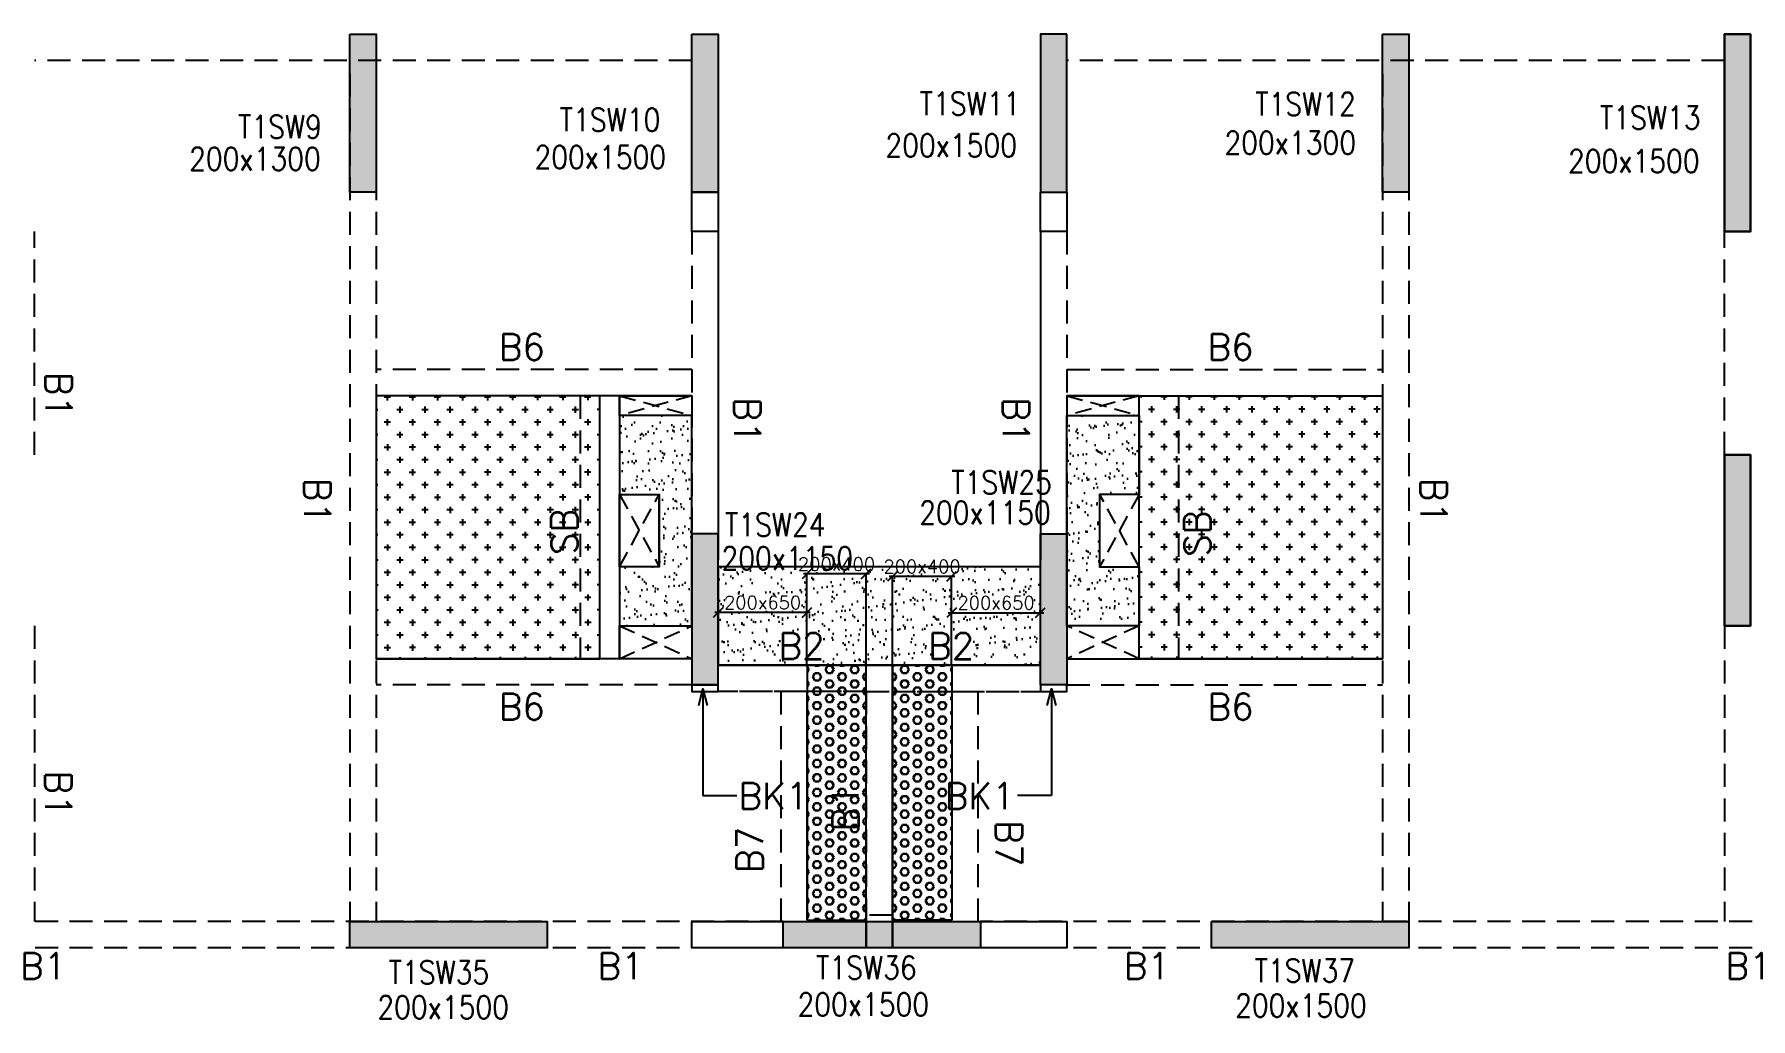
# Model space of a CAD drawing. Header units: millimetres. Extents: x 1078357 to 2594950, y -5122486 to -4636555.
# Drawn here: x 1487949 to 1500999, y -4661547 to -4654058 of the extents above; entities that cross this region are included whole.
import ezdxf

# ---------------------------------------------------------------- set-up
doc = ezdxf.new("R2010")
doc.units = ezdxf.units.MM
doc.header["$PDMODE"] = 35
for name, pattern in [('CONTINOUS', [0]), ('HIDDEN', [0.375, 0.25, -0.125]), ('New Retail block$0$CONTINOUS', [0])]:
    doc.linetypes.add(name, pattern=pattern)
doc.layers.get('0').update_dxf_attribs({"lineweight": 0})
doc.layers.get('Defpoints').update_dxf_attribs({"lineweight": 0})
for name, color, linetype, lineweight in [('A-_ANOTDIMA_D-', 6, 'Continuous', 13), ('COL. NO.', 30, 'Continuous', 25), ('COL. SIZE', 7, 'Continuous', 25), ('DIM', 9, 'Continuous', 25), ('HATCH', 8, 'Continuous', 30)]:
    doc.layers.add(name, color=color, linetype=linetype, lineweight=lineweight)
for name, color, linetype in [('B-200x325', 201, 'HIDDEN'), ('B-200x400', 44, 'HIDDEN'), ('DROP SLAB', 8, 'Continuous'), ('NON STR. RCC WALL', 6, 'Continuous'), ('S-BEAM', 3, 'HIDDEN'), ('S-BEAM NO.', 6, 'Continuous'), ('S-COLUMN', 1, 'Continuous'), ('S-COLUMN_START', 4, 'Continuous'), ('S-CUTOUT', 8, 'HIDDEN'), ('S-SLAB-PROJECTION', 54, 'New Retail block$0$CONTINOUS'), ('SLAB FOLD', 8, 'Continuous')]:
    doc.layers.add(name, color=color, linetype=linetype)
doc.styles.add('Roman', font='romans')
doc.styles.add('ROMANS', font='romans.shx', dxfattribs={"width": 0.85})
doc.dimstyles.new('HARESH', dxfattribs={"dimtxt": 150, "dimasz": 75, "dimexe": 0, "dimexo": 0, "dimgap": 25, "dimtad": 1, "dimdec": 0, "dimdsep": 46, "dimtxsty": 'Roman', "dimblk": 'OBLIQUE', "dimcen": 225, "dimdle": 25, "dimclrd": 2, "dimclre": 2, "dimclrt": 7, "dimadec": 8, "dimazin": 1, "dimtfac": 1, "dimtdec": 0, "dimtmove": 0, "dimatfit": 0, "dimfxl": 1, "dimlwd": -1, "dimlwe": -1, "dimarcsym": 0})
pattern_1 = [(180.03079016, (-1794917.36, 9383648.555), (-95.1987999, -95.3011726), [47.625, -142.875]), (270.03079016, (-1794941.19, 9383672.35), (95.3011726, -95.1987999), [47.625, -142.875])]
pattern_2 = [(180, (1472199.53, -4472052.85), (-7e-15, -54.992613), [31.75, -63.5]), (300, (1472199.53, -4472052.85), (47.625, 27.496307), [31.75, -63.5]), (240, (1472167.78, -4472052.85), (47.625, -27.496307), [31.75, -63.5])]

# ---------------------------------------------------------------- blocks, each defined once
blk = doc.blocks.new('_Oblique')
at = {"color": 0, "linetype": 'ByBlock', "lineweight": -2}
blk.add_line((-0.5, -0.5), (0.5, 0.5), dxfattribs=at)
blk = doc.blocks.new('*D1197')
at = {"layer": 'Defpoints', "color": 0, "ltscale": 700, "transparency": 16777216}
for p in [(1493824, -4658163), (1493824, -4658858, 0), (1494274, -4658858, 0)]:
    blk.add_point(p, dxfattribs=at)
at = {"layer": 'DIM', "color": 2, "ltscale": 700, "transparency": 16777216}
for p, q in [((1494299, -4658163), (1493799, -4658163)), ((1493824, -4658858), (1493824, -4658163)), ((1494274, -4658858), (1494274, -4658163))]:
    blk.add_line(p, q, dxfattribs=at)
at = {"layer": 'DIM', "color": 2, "ltscale": 700, "transparency": 16777216, "xscale": 75, "yscale": 75, "zscale": 75, "rotation": 180}
blk.add_blockref('_Oblique', (1493824, -4658163), dxfattribs=at)
at = {"layer": 'DIM', "color": 2, "ltscale": 700, "transparency": 16777216, "xscale": 75, "yscale": 75, "zscale": 75}
blk.add_blockref('_Oblique', (1494274, -4658163), dxfattribs=at)
at = {"layer": 'DIM', "color": 7, "ltscale": 700, "transparency": 16777216, "insert": (1494049, -4658088), "char_height": 150, "attachment_point": 5, "style": 'Roman'}
blk.add_mtext('{\\H0.666667x;200x400}', dxfattribs=at)
blk = doc.blocks.new('*D1198')
at = {"layer": 'Defpoints', "color": 0, "ltscale": 700, "transparency": 16777216}
for p in [(1493149, -4658456), (1493149, -4658858, 0), (1493824, -4658858, 0)]:
    blk.add_point(p, dxfattribs=at)
at = {"layer": 'DIM', "color": 2, "ltscale": 700, "transparency": 16777216}
for p, q in [((1493849, -4658456), (1493124, -4658456)), ((1493149, -4658858), (1493149, -4658456)), ((1493824, -4658858), (1493824, -4658456))]:
    blk.add_line(p, q, dxfattribs=at)
at = {"layer": 'DIM', "color": 2, "ltscale": 700, "transparency": 16777216, "xscale": 75, "yscale": 75, "zscale": 75, "rotation": 180}
blk.add_blockref('_Oblique', (1493149, -4658456), dxfattribs=at)
at = {"layer": 'DIM', "color": 2, "ltscale": 700, "transparency": 16777216, "xscale": 75, "yscale": 75, "zscale": 75}
blk.add_blockref('_Oblique', (1493824, -4658456), dxfattribs=at)
at = {"layer": 'DIM', "color": 7, "ltscale": 700, "transparency": 16777216, "insert": (1493487, -4658381), "char_height": 150, "attachment_point": 5, "style": 'Roman'}
blk.add_mtext('{\\H0.666667x;200x650}', dxfattribs=at)
blk = doc.blocks.new('*D1199')
at = {"layer": 'Defpoints', "color": 0, "ltscale": 700, "transparency": 16777216}
for p in [(1494924, -4658181), (1494474, -4658858, 0), (1494924, -4658858, 0)]:
    blk.add_point(p, dxfattribs=at)
at = {"layer": 'DIM', "color": 2, "ltscale": 700, "transparency": 16777216}
for p, q in [((1494449, -4658181), (1494949, -4658181)), ((1494474, -4658858), (1494474, -4658181)), ((1494924, -4658858), (1494924, -4658181))]:
    blk.add_line(p, q, dxfattribs=at)
at = {"layer": 'DIM', "color": 2, "ltscale": 700, "transparency": 16777216, "xscale": 75, "yscale": 75, "zscale": 75, "rotation": 180}
blk.add_blockref('_Oblique', (1494474, -4658181), dxfattribs=at)
at = {"layer": 'DIM', "color": 2, "ltscale": 700, "transparency": 16777216, "xscale": 75, "yscale": 75, "zscale": 75}
blk.add_blockref('_Oblique', (1494924, -4658181), dxfattribs=at)
at = {"layer": 'DIM', "color": 7, "ltscale": 700, "transparency": 16777216, "insert": (1494699, -4658106), "char_height": 150, "attachment_point": 5, "style": 'Roman'}
blk.add_mtext('{\\H0.666667x;200x400}', dxfattribs=at)
blk = doc.blocks.new('*D1200')
at = {"layer": 'Defpoints', "color": 0, "ltscale": 700, "transparency": 16777216}
for p in [(1495599, -4658458), (1494924, -4658858, 0), (1495599, -4658858, 0)]:
    blk.add_point(p, dxfattribs=at)
at = {"layer": 'DIM', "color": 2, "ltscale": 700, "transparency": 16777216}
for p, q in [((1494899, -4658458), (1495624, -4658458)), ((1494924, -4658858), (1494924, -4658458)), ((1495599, -4658858), (1495599, -4658458))]:
    blk.add_line(p, q, dxfattribs=at)
at = {"layer": 'DIM', "color": 2, "ltscale": 700, "transparency": 16777216, "xscale": 75, "yscale": 75, "zscale": 75, "rotation": 180}
blk.add_blockref('_Oblique', (1494924, -4658458), dxfattribs=at)
at = {"layer": 'DIM', "color": 2, "ltscale": 700, "transparency": 16777216, "xscale": 75, "yscale": 75, "zscale": 75}
blk.add_blockref('_Oblique', (1495599, -4658458), dxfattribs=at)
at = {"layer": 'DIM', "color": 7, "ltscale": 700, "transparency": 16777216, "insert": (1495262, -4658383), "char_height": 150, "attachment_point": 5, "style": 'Roman'}
blk.add_mtext('{\\H0.666667x;200x650}', dxfattribs=at)
blk = doc.blocks.new('G$CD63B60BD')
at = {"layer": 'COL. NO.', "linetype": 'Continuous', "style": 'ROMANS', "width": 0.85}
for s, p in [('T1SW11', (25182, 15286, -320)), ('T1SW12', (27733, 15282, -320)), ('T1SW9', (19999, 15109, -323)), ('T1SW10', (22445, 15162, -320)), ('T1SW13', (30354, 15179, -320)), ('T1SW25', (25422, 12404, -320)), ('T1SW24', (23701, 12082, -320)), ('T1SW36', (24394, 8713, -320)), ('T1SW35', (21144, 8677, -320)), ('T1SW37', (27728, 8690, -320))]:
    blk.add_text(s, height=175, dxfattribs=at).set_placement(p)
at = {"layer": 'COL. SIZE', "linetype": 'Continuous', "style": 'ROMANS', "width": 0.85}
for s, p in [('200x1500', (24921, 14967, -320)), ('200x1300', (27499, 14987, -320)), ('200x1300', (19627, 14865, -323)), ('200x1500', (22253, 14878, -320)), ('200x1500', (30111, 14848, -320)), ('200x1150', (25178, 12174, -320)), ('200x1150', (23675, 11827, -320)), ('200x1500', (21058, 8411, -320)), ('200x1500', (24253, 8432, -320)), ('200x1500', (27580, 8424, -320))]:
    blk.add_text(s, height=175, dxfattribs=at).set_placement(p)

msp = doc.modelspace()

# ---------------------------------------------------------------- hatches: boundary and pattern name
at = {"layer": 'DROP SLAB'}
h = msp.add_hatch(dxfattribs=at)
h.set_pattern_fill('CROSS', color=8, scale=15, angle=0.03079)
h.set_pattern_definition(pattern_1)
h.paths.add_polyline_path([(1492249.3, -4656808.1), (1490549.4, -4656808.1), (1490549.4, -4658807.9), (1492249.3, -4658807.9)])
h = msp.add_hatch(dxfattribs=at)
h.set_pattern_fill('CROSS', color=8, scale=15, angle=179.96921)
h.set_pattern_definition(pattern_1)
h.paths.add_polyline_path([(1496349.4, -4656808.1), (1498199.4, -4656808.1), (1498199.4, -4658807.9), (1496349.4, -4658807.9)])
at = {"layer": 'HATCH'}
h = msp.add_hatch(dxfattribs=at)
h.set_pattern_fill('AR-SAND', color=8, scale=3, angle=0.02985)
h.set_pattern_definition([(37.47015413, (-3539084.23, 18701550.77), (-4.72361136, 146.8264517), [0, -115.824, 0, -129.54, 0, -123.825]), (7.4701541, (-3539084.23, 18701550.77), (134.9689868, 214.9772528), [0, -62.484, 0, -104.394, 0, -40.005]), (327.4701541, (-3539177.95, 18701550.82), (237.2979035, 0.3075449), [0, -38.1, 0, -137.16, 0, -179.07]), (317.4701541, (-3539177.95, 18701550.82), (229.1017424, 66.759465), [0, -19.05, 0, -89.916, 0, -102.87])])
h.paths.add_polyline_path([(1492948.8, -4656957.9), (1492398.8, -4656957.9), (1492398.8, -4657557.9), (1492698.8, -4657557.9), (1492698.8, -4658107.9), (1492398.8, -4658107.8), (1492398.8, -4658557.9), (1492948.8, -4658557.9)])
h = msp.add_hatch(dxfattribs=at)
h.set_pattern_fill('AR-SAND', color=8, scale=3, angle=179.97015)
h.set_pattern_definition([(37.47015413, (-3539083.45, 18701550.69), (-4.72361136, 146.8264517), [0, -115.824, 0, -129.54, 0, -123.825]), (7.4701541, (-3539083.45, 18701550.7), (134.9689868, 214.9772528), [0, -62.484, 0, -104.394, 0, -40.005]), (327.4701541, (-3539177.18, 18701550.74), (237.2979035, 0.3075449), [0, -38.1, 0, -137.16, 0, -179.07]), (317.4701541, (-3539177.18, 18701550.74), (229.1017424, 66.759465), [0, -19.05, 0, -89.916, 0, -102.87])])
h.paths.add_polyline_path([(1495799.5, -4656957.9), (1496349.5, -4656957.9), (1496349.5, -4657558), (1496049.5, -4657558), (1496049.5, -4658107.9), (1496349.5, -4658107.9), (1496349.5, -4658557.9), (1495799.5, -4658557.9)])
h = msp.add_hatch(dxfattribs=at)
h.set_pattern_fill('AR-SAND', color=8, scale=3, angle=179.97015)
h.set_pattern_definition([(37.4701541, (-2475708.9, 14017531.58), (-4.72361136, 146.8264517), [0, -115.824, 0, -129.54, 0, -123.825]), (7.4701541, (-2475708.9, 14017531.58), (134.9689868, 214.9772528), [0, -62.484, 0, -104.394, 0, -40.005]), (327.4701541, (-2475802.63, 14017531.63), (237.2979035, 0.3075449), [0, -38.1, 0, -137.16, 0, -179.07]), (317.4701541, (-2475802.63, 14017531.63), (229.1017424, 66.759465), [0, -19.05, 0, -89.916, 0, -102.87])])
h.paths.add_polyline_path([(1495599.4, -4658107.8), (1493149.4, -4658107.8), (1493149.4, -4658857.9), (1495599.4, -4658857.9)])
h = msp.add_hatch(dxfattribs=at)
h.set_pattern_fill('AR-SAND', color=8, scale=3, angle=179.97015)
h.set_pattern_definition([(37.4701541, (-2475708.67, 14017531.56), (-4.72361136, 146.8264517), [0, -115.824, 0, -129.54, 0, -123.825]), (7.4701541, (-2475708.67, 14017531.56), (134.9689868, 214.9772528), [0, -62.484, 0, -104.394, 0, -40.005]), (327.4701541, (-2475802.39, 14017531.61), (237.2979035, 0.3075449), [0, -38.1, 0, -137.16, 0, -179.07]), (317.4701541, (-2475802.4, 14017531.61), (229.1017424, 66.759465), [0, -19.05, 0, -89.916, 0, -102.87])])
h.paths.add_polyline_path([(1495599.6, -4658257.9), (1493149.6, -4658257.9), (1493149.6, -4658857.8), (1495599.6, -4658857.8)])
at = {"layer": 'HATCH', "ltscale": 1000}
h = msp.add_hatch(dxfattribs=at)
h.set_pattern_fill('HEX', color=8, scale=10, angle=180)
h.set_pattern_definition(pattern_2)
h.paths.add_polyline_path([(1494274.5, -4660797.2), (1493824.5, -4660797.2), (1493824.5, -4658857.9), (1494274.5, -4658857.9)])
h = msp.add_hatch(dxfattribs=at)
h.set_pattern_fill('HEX', color=8, scale=10, angle=180)
h.set_pattern_definition(pattern_2)
h.paths.add_polyline_path([(1494474.9, -4660797.2), (1494924.9, -4660797.2), (1494924.9, -4658857.9), (1494474.9, -4658857.9)])
at = {"layer": 'S-COLUMN', "lineweight": 25}
h = msp.add_hatch(color=1, dxfattribs=at)
h.dxf.hatch_style = 1
h.paths.add_polyline_path([(1490349.4, -4655257.9), (1490549.4, -4655257.9), (1490549.4, -4654057.9), (1490349.4, -4654057.9)])
at = {"layer": 'S-COLUMN', "lineweight": 25, "extrusion": (-1.00316e-06, 2.11765e-11, 1)}
h = msp.add_hatch(color=1, dxfattribs=at)
h.dxf.hatch_style = 1
h.paths.add_polyline_path([(1492949.4, -4654057.9), (1493149.4, -4654057.9), (1493149.4, -4655257.9), (1492949.4, -4655257.9)])
at = {"layer": 'S-COLUMN', "lineweight": 25, "extrusion": (1.00316e-06, 1.91639e-11, 1)}
h = msp.add_hatch(color=1, dxfattribs=at)
h.dxf.hatch_style = 1
h.paths.add_polyline_path([(1495799.4, -4654057.9), (1495599.4, -4654057.9), (1495599.4, -4655257.9), (1495799.4, -4655257.9)])
at = {"layer": 'S-COLUMN', "lineweight": 25}
h = msp.add_hatch(color=1, dxfattribs=at)
h.dxf.hatch_style = 1
h.paths.add_polyline_path([(1498199.4, -4655257.9), (1498399.4, -4655257.9), (1498399.4, -4654057.9), (1498199.4, -4654057.9)])
at = {"layer": 'S-COLUMN', "lineweight": 25, "extrusion": (1.00316e-06, 1.91639e-11, 1)}
h = msp.add_hatch(color=1, dxfattribs=at)
h.dxf.hatch_style = 1
h.paths.add_polyline_path([(1500999.4, -4654057.9), (1500799.4, -4654057.9), (1500799.4, -4655557.9), (1500999.4, -4655557.9)])
at = {"layer": 'S-COLUMN', "lineweight": 25, "extrusion": (-1.00316e-06, 2.11765e-11, 1)}
h = msp.add_hatch(color=1, dxfattribs=at)
h.dxf.hatch_style = 1
h.paths.add_polyline_path([(1500799.4, -4654057.9), (1500999.4, -4654057.9), (1500999.4, -4655557.9), (1500799.4, -4655557.9)])
at = {"layer": 'S-COLUMN', "lineweight": 25, "extrusion": (1.00316e-06, 1.91639e-11, 1)}
h = msp.add_hatch(color=1, dxfattribs=at)
h.dxf.hatch_style = 1
h.paths.add_polyline_path([(1500999.4, -4658557.9), (1500799.4, -4658557.9), (1500799.4, -4657257.9), (1500999.4, -4657257.9)])
at = {"layer": 'S-COLUMN', "lineweight": 25, "extrusion": (-1.00316e-06, 2.11765e-11, 1)}
h = msp.add_hatch(color=1, dxfattribs=at)
h.dxf.hatch_style = 1
h.paths.add_polyline_path([(1500799.4, -4658557.9), (1500999.4, -4658557.9), (1500999.4, -4657257.9), (1500799.4, -4657257.9)])
h = msp.add_hatch(color=1, dxfattribs=at)
h.dxf.hatch_style = 1
h.paths.add_polyline_path([(1492949.4, -4659007.9), (1493149.4, -4659007.9), (1493149.4, -4657857.9), (1492949.4, -4657857.9)])
at = {"layer": 'S-COLUMN', "lineweight": 25, "extrusion": (1.00316e-06, 1.91639e-11, 1)}
h = msp.add_hatch(color=1, dxfattribs=at)
h.dxf.hatch_style = 1
h.paths.add_polyline_path([(1495799.4, -4659007.9), (1495599.4, -4659007.9), (1495599.4, -4657857.9), (1495799.4, -4657857.9)])
at = {"layer": 'S-COLUMN', "lineweight": 25}
h = msp.add_hatch(color=1, dxfattribs=at)
h.dxf.hatch_style = 1
h.paths.add_polyline_path([(1490349.4, -4660807.9), (1491849.4, -4660807.9), (1491849.4, -4661007.9), (1490349.4, -4661007.9)])
h = msp.add_hatch(color=1, dxfattribs=at)
h.dxf.hatch_style = 1
h.paths.add_polyline_path([(1496899.4, -4660807.9), (1498399.4, -4660807.9), (1498399.4, -4661007.9), (1496899.4, -4661007.9)])
at = {"layer": 'S-COLUMN_START', "lineweight": 25}
h = msp.add_hatch(color=256, dxfattribs=at)
h.dxf.hatch_style = 1
h.paths.add_polyline_path([(1495143, -4660807.9), (1495143, -4661007.9), (1493643, -4661007.9), (1493643, -4660807.9)])

# ---------------------------------------------------------------- linework, layer by layer
at = {"layer": 'B-200x400', "linetype": 'Continuous', "ltscale": 500}
for p, q in [((1494274.2, -4658857.8, 0), (1493824, -4658857.8, 0)), ((1494924.3, -4658857.8, 0), (1494474.2, -4658857.8, 0))]:
    msp.add_line(p, q, dxfattribs=at)
at = {"layer": 'B-200x400', "linetype": 'HIDDEN', "ltscale": 500}
for p, q in [((1494274.2, -4659057.8, 0), (1493824, -4659057.8, 0)), ((1494474.2, -4659057.8, 0), (1494924.3, -4659057.8, 0))]:
    msp.add_line(p, q, dxfattribs=at)
at = {"layer": 'DROP SLAB', "color": 3, "linetype": 'CONTINOUS', "ltscale": 500, "elevation": 0}
for points in [[(1492249.3, -4656808.1), (1490549.4, -4656808.1), (1490549.4, -4658807.9), (1492249.3, -4658807.9)], [(1492399.1, -4656808.2), (1492949.1, -4656808.2), (1492949.1, -4656957.9), (1492399.1, -4656957.9)], [(1496349.5, -4656808.2), (1495799.5, -4656808.2), (1495799.5, -4656957.9), (1496349.5, -4656957.9)], [(1496349.4, -4656808.1), (1498199.4, -4656808.1), (1498199.4, -4658807.9), (1496349.4, -4658807.9)], [(1492399.4, -4657557.9), (1492699.4, -4657557.9), (1492699.4, -4658107.9), (1492399.4, -4658107.9)], [(1496349.5, -4657557.9), (1496049.5, -4657557.9), (1496049.5, -4658107.9), (1496349.5, -4658107.9)], [(1492399.5, -4658557.9), (1492949.4, -4658557.9), (1492949.4, -4658807.9), (1492399.5, -4658807.9)], [(1496349.5, -4658557.9), (1495799.7, -4658557.9), (1495799.7, -4658807.9), (1496349.5, -4658807.9)]]:
    msp.add_lwpolyline(points, close=True, dxfattribs=at)
at = {"layer": 'NON STR. RCC WALL', "elevation": 0}
for points in [[(1493149.3, -4655257.9), (1493149.3, -4655557.9), (1492949.4, -4655557.9), (1492949.4, -4655257.9)], [(1495799.3, -4655257.9), (1495799.3, -4655557.9), (1495599.4, -4655557.9), (1495599.4, -4655257.9)], [(1494274.4, -4658857.9), (1494474.4, -4658857.9), (1494474.4, -4661007.9), (1494274.4, -4661007.9)], [(1492949.4, -4660807.8), (1494274.4, -4660807.8), (1494274.4, -4661007.8), (1492949.4, -4661007.8)], [(1494474.4, -4660807.9), (1495799.4, -4660807.9), (1495799.4, -4661007.8), (1494474.4, -4661007.8)]]:
    msp.add_lwpolyline(points, close=True, dxfattribs=at)
at = {"layer": 'S-BEAM', "linetype": 'HIDDEN', "ltscale": 700}
for p, q in [((1492949.6, -4654257.9, 0), (1487949.6, -4654257.9, 0)), ((1500799.6, -4654257.9, 0), (1495799.6, -4654257.9, 0)), ((1490349.6, -4654357.9, 0), (1490349.6, -4660807.8, 0)), ((1490549.6, -4654357.9, 0), (1490549.6, -4660807.8, 0)), ((1498199.6, -4654357.9, 0), (1498199.6, -4660807.8, 0)), ((1498399.6, -4654357.9, 0), (1498399.6, -4660807.8, 0)), ((1487949.6, -4657257.8, 0), (1487949.6, -4655557.8, 0)), ((1492949.6, -4655557.8, 0), (1492949.6, -4658057.9, 0)), ((1495799.6, -4655557.8, 0), (1495799.6, -4658057.9, 0)), ((1500799.6, -4657257.8, 0), (1500799.6, -4655557.8, 0)), ((1492099.1, -4656808.2, 0), (1492099.1, -4658808, 0)), ((1496348.1, -4656808.4, 0), (1496348.1, -4658808.2, 0)), ((1496648.1, -4656808.4, 0), (1496648.1, -4658808.2, 0)), ((1487949.6, -4658557.9, 0), (1487949.6, -4660807.8, 0)), ((1500799.6, -4658557.9, 0), (1500799.6, -4660807.8, 0)), ((1493824, -4659057.8, 0), (1493149.4, -4659057.9, 0)), ((1494274.6, -4659057.8, 0), (1493149.6, -4659057.8, 0)), ((1494274.6, -4659057.8, 0), (1494274.6, -4660807.8, 0)), ((1494474.6, -4659057.8, 0), (1495599.6, -4659057.8, 0)), ((1494474.6, -4659057.8, 0), (1494474.6, -4660807.8, 0)), ((1494924.5, -4659057.9, 0), (1495599.4, -4659057.9, 0)), ((1493643, -4660807.8, 0), (1481424.4, -4660807.8, 0)), ((1505999.6, -4660807.8, 0), (1495143, -4660807.8, 0)), ((1493643, -4661007.8, 0), (1481424.4, -4661007.8, 0)), ((1505999.6, -4661007.8, 0), (1495143, -4661007.8, 0))]:
    msp.add_line(p, q, dxfattribs=at)
at = {"layer": 'S-BEAM', "linetype": 'CONTINOUS', "ltscale": 700}
for p, q in [((1493149.6, -4655557.8, 0), (1493149.6, -4658057.9, 0)), ((1495599.6, -4655557.8, 0), (1495599.6, -4658057.9, 0)), ((1493824, -4658857.8, 0), (1493149.4, -4658857.9, 0)), ((1495599.6, -4658857.8, 0), (1493149.6, -4658857.8, 0)), ((1494924.3, -4658857.9, 0), (1495599.5, -4658857.9, 0))]:
    msp.add_line(p, q, dxfattribs=at)
at = {"layer": 'S-BEAM', "ltscale": 700}
for p, q in [((1492949.4, -4656608.2, 0), (1490549.4, -4656608.1, 0)), ((1495799.3, -4656608.1, 0), (1498199.3, -4656608.1, 0)), ((1492949.2, -4659008, 0), (1490549.4, -4659007.9, 0)), ((1493624.2, -4659057.9, 0), (1493624.2, -4660807.9)), ((1495124.5, -4659057.9, 0), (1495124.5, -4660807.9)), ((1495799.5, -4659007.9, 0), (1498199.3, -4659007.9, 0))]:
    msp.add_line(p, q, dxfattribs=at)
at = {"layer": 'S-BEAM', "linetype": 'Continuous', "ltscale": 700}
for p, q in [((1492949.4, -4656808.2, 0), (1490549.4, -4656808.1, 0)), ((1495799.3, -4656808.1, 0), (1498199.3, -4656808.1, 0)), ((1492949.2, -4658808, 0), (1490549.4, -4658807.9, 0)), ((1495799.5, -4658807.9, 0), (1498199.3, -4658807.9, 0)), ((1493824.2, -4659057.9, 0), (1493824.2, -4660797.2, 0)), ((1494924.5, -4659057.9, 0), (1494924.5, -4660797.2, 0))]:
    msp.add_line(p, q, dxfattribs=at)
at = {"layer": 'S-BEAM', "linetype": 'ByBlock', "ltscale": 700}
msp.add_line((1492399.1, -4656808.2, 0), (1492399.1, -4658808, 0), dxfattribs=at)
at = {"layer": 'S-BEAM', "linetype": 'Continuous', "ltscale": 700, "elevation": 0}
for points in [[(1493149.6, -4659007.9), (1492949.6, -4659007.9), (1492949.6, -4659058), (1493149.6, -4659058)], [(1495799.6, -4659007.9), (1495599.6, -4659007.9), (1495599.6, -4659058), (1495799.6, -4659058)]]:
    msp.add_lwpolyline(points, close=True, dxfattribs=at)
at = {"layer": 'S-BEAM', "linetype": 'HIDDEN', "ltscale": 700, "elevation": 0}
msp.add_lwpolyline([(1494274.4, -4659058), (1494474.4, -4659058), (1494474.4, -4660757.8), (1494274.4, -4660757.8)], close=True, dxfattribs=at)
at = {"layer": 'S-COLUMN', "color": 1, "lineweight": 25, "elevation": 0}
for points in [[(1490349.4, -4654057.9), (1490549.4, -4654057.9), (1490549.4, -4655257.9), (1490349.4, -4655257.9)], [(1498199.4, -4654057.9), (1498399.4, -4654057.9), (1498399.4, -4655257.9), (1498199.4, -4655257.9)], [(1490349.4, -4660807.9), (1491849.4, -4660807.9), (1491849.4, -4661007.9), (1490349.4, -4661007.9)], [(1496899.4, -4660807.9), (1498399.4, -4660807.9), (1498399.4, -4661007.9), (1496899.4, -4661007.9)]]:
    msp.add_lwpolyline(points, close=True, dxfattribs=at)
at = {"layer": 'S-COLUMN', "color": 1, "lineweight": 25, "extrusion": (-1.00316e-06, 2.11765e-11, 1), "elevation": -1.5}
for points in [[(1492949.4, -4654057.9), (1493149.4, -4654057.9), (1493149.4, -4655257.8), (1492949.4, -4655257.8)], [(1500799.4, -4654057.9), (1500999.4, -4654057.9), (1500999.4, -4655557.9), (1500799.4, -4655557.9)], [(1500799.4, -4658557.9), (1500999.4, -4658557.9), (1500999.4, -4657257.9), (1500799.4, -4657257.9)], [(1492949.4, -4659007.9), (1493149.4, -4659007.9), (1493149.4, -4657857.9), (1492949.4, -4657857.9)]]:
    msp.add_lwpolyline(points, close=True, dxfattribs=at)
at = {"layer": 'S-COLUMN', "color": 1, "lineweight": 25, "extrusion": (1.00316e-06, 1.91639e-11, 1), "elevation": 1.5}
for points in [[(1495799.4, -4654057.9), (1495599.4, -4654057.9), (1495599.4, -4655257.8), (1495799.4, -4655257.8)], [(1500999.4, -4654057.9), (1500799.4, -4654057.9), (1500799.4, -4655557.9), (1500999.4, -4655557.9)], [(1500999.4, -4658557.9), (1500799.4, -4658557.9), (1500799.4, -4657257.9), (1500999.4, -4657257.9)], [(1495799.4, -4659007.9), (1495599.4, -4659007.9), (1495599.4, -4657857.9), (1495799.4, -4657857.9)]]:
    msp.add_lwpolyline(points, close=True, dxfattribs=at)
at = {"layer": 'S-COLUMN_START', "lineweight": 25, "elevation": 0}
msp.add_lwpolyline([(1495143, -4660807.9), (1495143, -4661007.9), (1493643, -4661007.9), (1493643, -4660807.9)], close=True, dxfattribs=at)
at = {"layer": 'S-CUTOUT', "ltscale": 500}
for p, q in [((1492949.1, -4656807.9, 0), (1492399.1, -4656957.9, 0)), ((1492399.9, -4656808.2, 0), (1492949.1, -4656957.9, 0)), ((1495799.5, -4656807.9, 0), (1496349.5, -4656957.9, 0)), ((1496348.7, -4656808.2, 0), (1495799.5, -4656957.9, 0)), ((1492399.4, -4657557.9), (1492699.4, -4658107.9)), ((1492399.4, -4658107.9), (1492699.4, -4657557.9)), ((1496349.6, -4657557.9, 0), (1496049.5, -4658107.9, 0)), ((1496349.6, -4658107.9, 0), (1496049.5, -4657557.9, 0)), ((1492399.5, -4658557.9, 0), (1492949.4, -4658807.9, 0)), ((1492399.5, -4658807.9, 0), (1492949.5, -4658557.9, 0)), ((1496349.5, -4658807.9, 0), (1495799.5, -4658557.9, 0)), ((1496349.5, -4658557.9, 0), (1495799.7, -4658807.9, 0))]:
    msp.add_line(p, q, dxfattribs=at)
at = {"layer": 'S-SLAB-PROJECTION', "elevation": 0}
msp.add_lwpolyline([(1495599.4, -4658107.8), (1493149.4, -4658107.8), (1493149.7, -4658857.8), (1495599.7, -4658857.8)], close=True, dxfattribs=at)
at = {"layer": 'SLAB FOLD', "color": 8, "ltscale": 1000, "elevation": 0}
for points in [[(1492948.8, -4656957.9), (1492398.8, -4656957.9), (1492398.8, -4657557.9), (1492698.8, -4657557.9), (1492698.8, -4658107.9), (1492398.8, -4658107.8), (1492398.8, -4658557.9), (1492948.8, -4658557.9), (1492948.8, -4656957.9)], [(1495799.5, -4656957.9), (1496349.5, -4656957.9), (1496349.5, -4657558), (1496049.5, -4657558), (1496049.5, -4658107.9), (1496349.5, -4658107.9), (1496349.5, -4658557.9), (1495799.5, -4658557.9), (1495799.5, -4656957.9)]]:
    msp.add_lwpolyline(points, dxfattribs=at)
for points in [[(1493824.4, -4660797.2), (1494274.4, -4660797.2), (1494274.4, -4658857.9), (1493824.4, -4658857.9)], [(1494924.7, -4660797.2), (1494474.5, -4660797.2), (1494474.5, -4658857.9), (1494924.7, -4658857.9)]]:
    msp.add_lwpolyline(points, close=True, dxfattribs=at)

# ---------------------------------------------------------------- block references
at = {"layer": 'A-_ANOTDIMA_D-', "color": 2, "ltscale": 700}
msp.add_blockref('G$CD63B60BD', (1469499.4, -4669957.9, 0), dxfattribs=at)

# ---------------------------------------------------------------- texts
at = {"layer": 'B-200x325', "linetype": 'Continuous', "ltscale": 700, "style": 'ROMANS'}
for rotation, p in [(0.00055, (1491479.8, -4656536, -2.7)), (359.99866, (1496868.8, -4656536, -2.7)), (0.00055, (1491479.8, -4659273.2, -2.7)), (359.99866, (1496868.8, -4659273.1, -2.7))]:
    msp.add_text('B6', height=200, rotation=rotation, dxfattribs=at).set_placement(p)
at = {"layer": 'S-BEAM NO.', "linetype": 'HIDDEN', "ltscale": 500, "style": 'ROMANS'}
for rotation, p in [(269.99906, (1488033.5, -4656625.7, -2.7)), (269.99906, (1493270.8, -4656820, -2.7)), (269.99906, (1495313.5, -4656820, -2.7)), (269.99906, (1490000.2, -4657432.8, -2.7)), (269.99906, (1498490, -4657432.8, -2.7)), (269.99906, (1488032.8, -4659659.7, -2.7)), (359.99906, (1487840.2, -4661245, -2.7)), (359.99906, (1492231.2, -4661245, -2.7)), (359.99906, (1496232.6, -4661245, -2.7)), (359.99906, (1500807.1, -4661244.9, -2.7))]:
    msp.add_text('B1', height=200, rotation=rotation, dxfattribs=at).set_placement(p)
at = {"layer": 'S-BEAM NO.', "linetype": 'Continuous', "ltscale": 700, "style": 'ROMANS'}
for s, rotation, p in [('SB', 90.00094, (1492080, -4658018.4, -2.7)), ('SB', 90.00094, (1496892.8, -4658032.5, -2.7)), ('BK1', 359.99906, (1493302.7, -4659951.8, -2.7)), ('BK1', 0.00094, (1494870.7, -4659951.8, -2.7)), ('B7', 90.00094, (1493489.4, -4660437.5, -2.7)), ('B7', 269.99866, (1495259.3, -4660037.5, -2.7))]:
    msp.add_text(s, height=200, rotation=rotation, dxfattribs=at).set_placement(p)
at = {"layer": 'S-BEAM NO.', "linetype": 'Continuous', "ltscale": 500, "style": 'ROMANS'}
for p in [(1493607.5, -4658810.7, -2.7), (1494744.2, -4658810.7, -2.7)]:
    msp.add_text('B2', height=200, dxfattribs=at).set_placement(p)
at = {"layer": 'S-BEAM NO.', "linetype": 'HIDDEN', "ltscale": 700, "style": 'ROMANS'}
msp.add_text('B1', height=200, rotation=90.00094, dxfattribs=at).set_placement((1494217.2, -4660121, -2.7))

# ---------------------------------------------------------------- dimensions: what is measured, and where the dimension line sits
at = {"layer": 'DIM', "ltscale": 700}
for base, p1, p2, picture, middle in [((1493824, -4658162.8, 0), (1494274.1, -4658857.9, 0), (1493824, -4658857.9, 0), '*D1197', (1494049.1, -4658162.8, 0)), ((1494924.3, -4658181.1, 0), (1494474.2, -4658857.9, 0), (1494924.3, -4658857.8, 0), '*D1199', (1494699.2, -4658181.1, 0))]:
    dim = msp.add_linear_dim(base=base, p1=p1, p2=p2, text='{\\H0.666667x;200x400}', dimstyle='HARESH', override={"dimtxsty": 'Roman'}, dxfattribs=at)
    dim.commit()
    dim.dimension.update_dxf_attribs({"geometry": picture, "text_midpoint": middle, "dimtype": 160})
for base, p1, p2, picture, middle in [((1493149.3, -4658455.8, 0), (1493824, -4658857.9, 0), (1493149.3, -4658857.8, 0), '*D1198', (1493486.7, -4658380.8, 0)), ((1495599.2, -4658457.8, 0), (1494924.3, -4658857.8, 0), (1495599.2, -4658857.9, 0), '*D1200', (1495261.7, -4658382.8, 0))]:
    dim = msp.add_linear_dim(base=base, p1=p1, p2=p2, text='{\\H0.666667x;200x650}', dimstyle='HARESH', override={"dimtxsty": 'Roman', "dimtmove": 1}, dxfattribs=at)
    dim.commit()
    dim.dimension.update_dxf_attribs({"geometry": picture, "text_midpoint": middle})

# ---------------------------------------------------------------- leaders
at = {"layer": 'S-BEAM NO.', "linetype": 'Continuous', "ltscale": 700}
for points in [[(1493033.2, -4659038.2, 0), (1493033.2, -4659849.6, 0), (1493292, -4659849.6, 0)], [(1495683.2, -4659038.2, 0), (1495683.2, -4659849.6, 0), (1495424.3, -4659849.6, 0)]]:
    msp.add_leader(points, dimstyle='HARESH', override={"dimasz": 125, "dimgap": 25, "dimtad": 0, "dimldrblk": 'Open30'}, dxfattribs=at)

doc.saveas('drawing.dxf')
